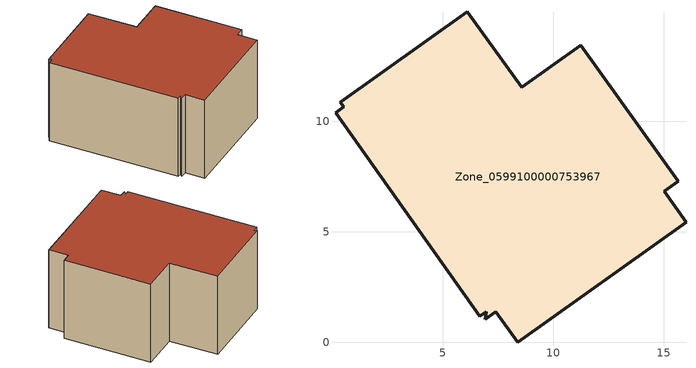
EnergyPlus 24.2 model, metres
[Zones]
Zone_0599100000753967
 floor ground (C_G): 6.98,1.4 6.68,1.19 0.15,10.39 0.53,10.67 0.38,10.87 6.12,14.97 8.59,11.54 11.25,13.45 15.65,7.29 15.04,6.85 16.01,5.44 8.4,0 7.4,1.4 6.92,1.06 z0
 wall outside (C_F): 8.59,11.54 6.12,14.97 0.38,10.87 0.53,10.67 0.15,10.39 6.68,1.19 6.98,1.4 6.92,1.06 7.4,1.4 8.4,0 16.01,5.44 15.04,6.85 15.65,7.29 11.25,13.45 8.59,11.54 z0:7.37
 roof outside (C_R): 6.98,1.4 6.92,1.06 7.4,1.4 8.4,0 16.01,5.44 15.04,6.85 15.65,7.29 11.25,13.45 8.59,11.54 6.12,14.97 0.38,10.87 0.53,10.67 0.15,10.39 6.68,1.19 z7.37
[BUILDING]
Pand.0599100000753967: North Axis=0; Terrain=City; Loads Convergence Tolerance Value=0.04; Temperature Convergence Tolerance Value=0.4; Solar Distribution=FullExterior; Maximum Number of Warmup Days=25; Minimum Number of Warmup Days=1
[Site:Location]
Rotterdam.The.Hague.AP_ZH_NLD Design_Conditions: Latitude=51.96; Longitude=4.45; Time Zone=1; Elevation=-4.5
[SITE:GROUNDTEMPERATURE:BUILDINGSURFACE]
18, 18, 18, 18, 18, 18, 18, 18, 18, 18, 18, 18
[MATERIAL] Thermal Absorptance=0.9; Solar Absorptance=0.7; Visible Absorptance=0.7
Name | Roughness | Thickness | Conductivity | Density | Specific Heat
G.D.2006-2014 | MediumSmooth | 0.15 | 0.06 | 540 | 1210
F.D.2006-2014 | Rough | 0.3 | 0.12 | 1920 | 840
R.D.2006-2014 | MediumRough | 0.2 | 0.08 | 1500 | 1000
[CONSTRUCTION]
C_G: G.D.2006-2014
C_F: F.D.2006-2014
C_R: R.D.2006-2014
[ZONE]
Zone_0599100000753967: Type=1; Multiplier=1; Ceiling Height=Autocalculate; Volume=Autocalculate; Floor Area=autocalculate; Part of Total Floor Area=Yes
[ZONEINFILTRATION:DESIGNFLOWRATE]
Infil_Zone_0599100000753967: Zone or ZoneList or Space or SpaceList=Zone_0599100000753967; Schedule=AlwaysOn; Design Flow Rate Calculation Method=Flow/Area; Flow Rate per Floor Area=0.0021; Constant Term Coefficient=1; Temperature Term Coefficient=0; Velocity Term Coefficient=0; Velocity Squared Term Coefficient=0
[HVACTEMPLATE:ZONE:IDEALLOADSAIRSYSTEM]
Zone_0599100000753967: Maximum Heating Supply Air Temperature=50; Minimum Cooling Supply Air Temperature=13; Maximum Heating Supply Air Humidity Ratio=0.0156; Minimum Cooling Supply Air Humidity Ratio=0.0077; Heating Limit=NoLimit; Cooling Limit=NoLimit; Dehumidification Control Type=ConstantSensibleHeatRatio; Cooling Sensible Heat Ratio=0.7; Dehumidification Setpoint=60; Humidification Control Type=None; Humidification Setpoint=30; Outdoor Air Method=None; Outdoor Air Flow Rate per Person=0.00944; Outdoor Air Flow Rate per Zone Floor Area=0; Outdoor Air Flow Rate per Zone=0; Demand Controlled Ventilation Type=None; Outdoor Air Economizer Type=NoEconomizer; Heat Recovery Type=None; Sensible Heat Recovery Effectiveness=0.7; Latent Heat Recovery Effectiveness=0.65
[ZONECONTROL:THERMOSTAT]
ThermostatControl_Zone_0599100000753967: Zone or ZoneList=Zone_0599100000753967; Control Type Schedule=DualSetpointControlType; Control 1=Thermostat_Zone_0599100000753967; Temperature Difference Between Cutout And Setpoint=0
[THERMOSTATSETPOINT:DUALSETPOINT]
Thermostat_Zone_0599100000753967: Heating Setpoint Temperature Schedule=HeatingSetpoint_Zone_0599100000753967; Cooling Setpoint Temperature Schedule=CoolingSetpoint_Zone_0599100000753967
[SCHEDULE:COMPACT]
HeatingSetpoint_Zone_0599100000753967: Through: 12/31, For: AllDays, Until: 24:00, 21
CoolingSetpoint_Zone_0599100000753967: Through: 12/31, For: AllDays, Until: 24:00, 24
DualSetpointControlType: Through: 12/31, For: AllDays, Until: 24:00, 4
AlwaysOn: Through: 12/31, For: AllDays, Until: 24:00, 1
